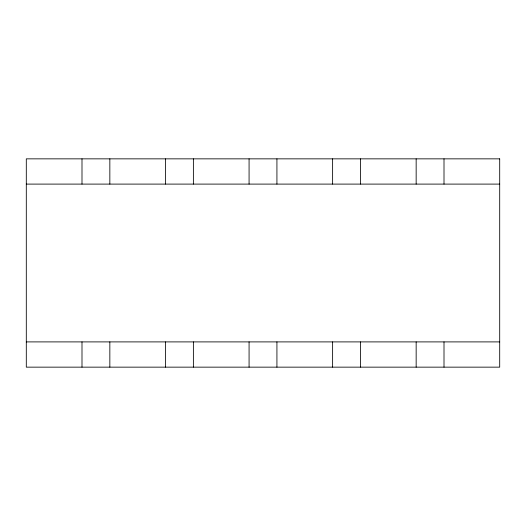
<?xml version="1.0" encoding="UTF-8"?>
<svg xmlns="http://www.w3.org/2000/svg" width="526" height="526" viewBox="0 0 526 526"><rect width="100%" height="100%" fill="white"/><g stroke="black" fill="none" stroke-linecap="round" stroke-linejoin="round"><path stroke-width="0.79" d="M26.3 184.1L499.7 184.1M26.3 341.9L499.7 341.9M444.003 158.852L444.003 184.1M444.003 341.9L444.003 367.148M416.158 158.852L416.158 184.1M416.158 341.9L416.158 367.148M360.468 158.852L360.468 184.1M360.468 341.9L360.468 367.148M332.616 158.852L332.616 184.1M332.616 341.9L332.616 367.148M276.926 158.852L276.926 184.1M276.926 341.9L276.926 367.148M249.074 158.852L249.074 184.1M249.074 341.9L249.074 367.148M193.384 158.852L193.384 184.1M193.384 341.9L193.384 367.148M165.532 158.852L165.532 184.1M165.532 341.9L165.532 367.148M109.842 158.852L109.842 184.1M109.842 341.9L109.842 367.148M81.997 158.852L81.997 184.1M81.997 341.9L81.997 367.148M499.7 158.852L26.3 158.852L26.3 367.148L499.7 367.148L499.7 158.852"/></g></svg>
